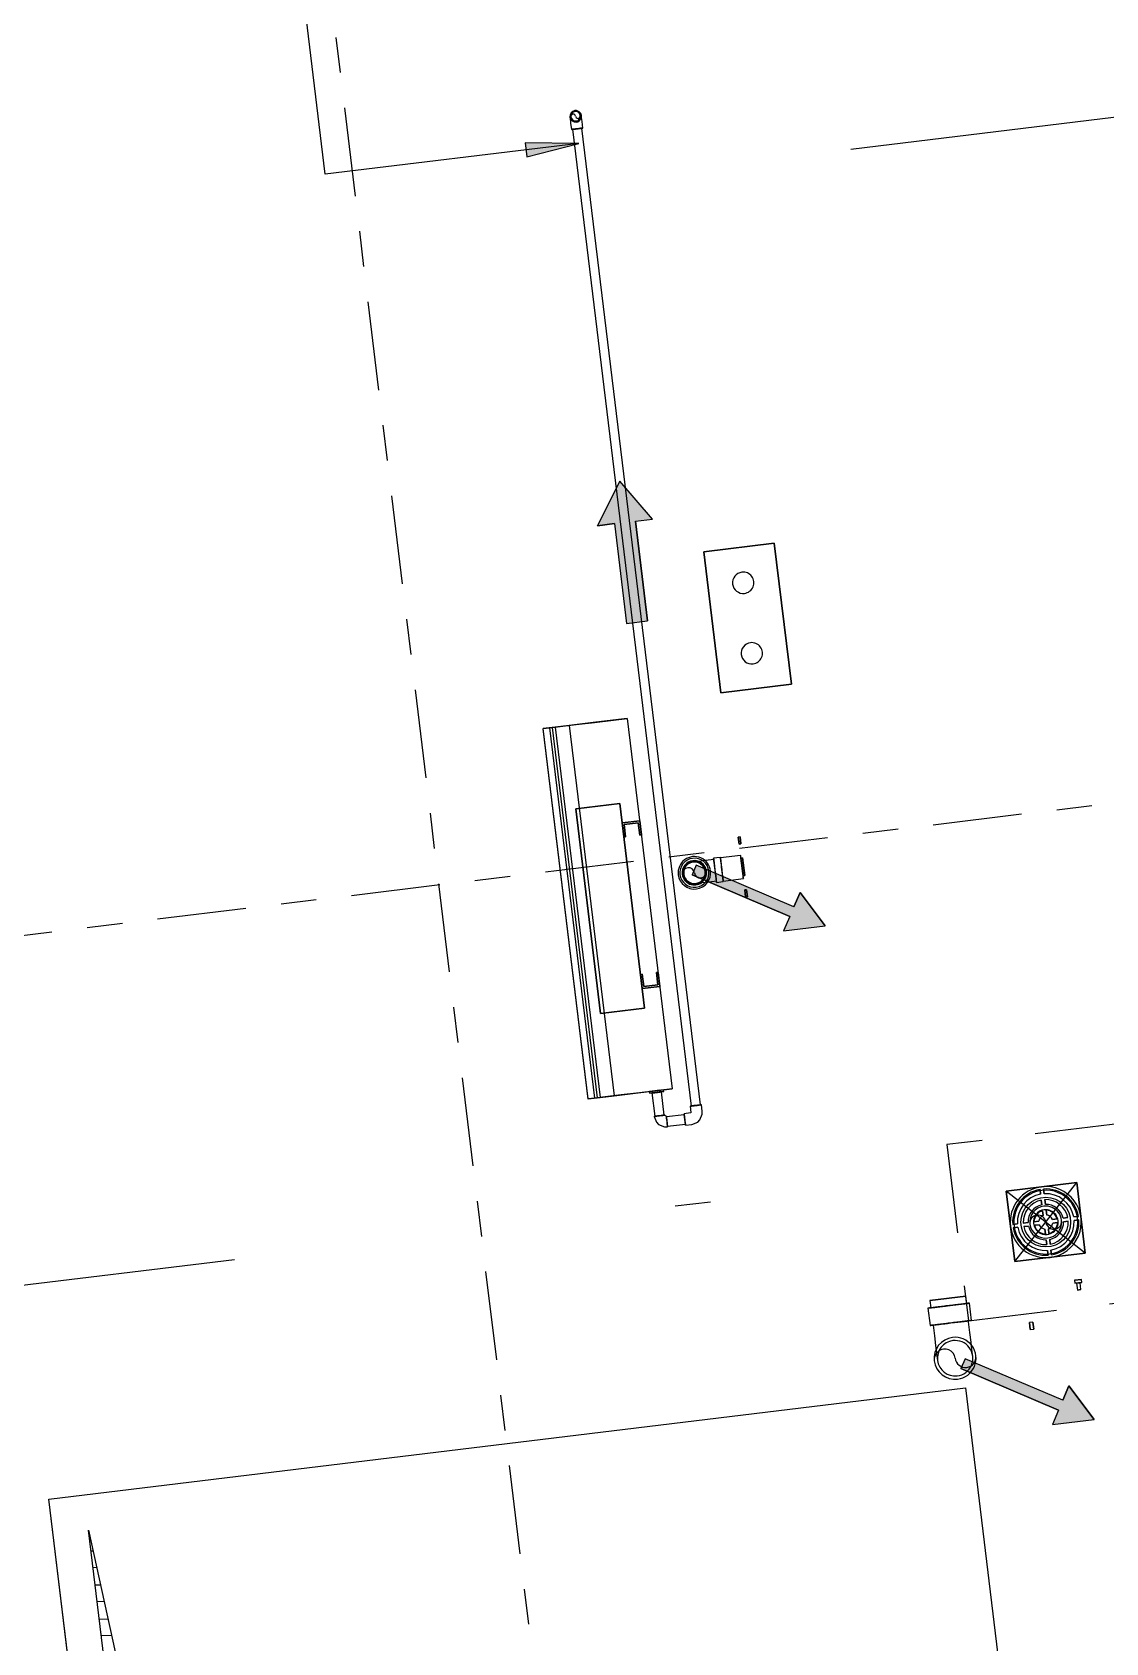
# Model space of a CAD drawing. Header units: inches. Extents: x 400392 to 401495, y 4543971 to 4544133.
# Drawn here: x 400462.051 to 400465.074, y 4544079.78 to 4544084.313 of the extents above; entities that cross this region are included whole.
import ezdxf

# ---------------------------------------------------------------- set-up
doc = ezdxf.new("R2010")
doc.units = ezdxf.units.IN
doc.header["$MEASUREMENT"] = 0
for name, pattern in [('AKS', [3, 2.5, -0.25, 0, -0.25]), ('CENTER', [2, 1.25, -0.25, 0.25, -0.25]), ('CIZGI', [0.4, 0.25, -0.15]), ('DASHDOT2', [0.5, 0.25, -0.125, 0, -0.125])]:
    doc.linetypes.add(name, pattern=pattern)
doc.layers.add('A-DETL-GENF', color=92, linetype='Continuous', lineweight=9)
for name, color, linetype in [('aks prota', 2, 'AKS'), ('boşluk prota', 2, 'Continuous'), ('boşluk taraması prota', 252, 'Continuous'), ('kiriş prota', 6, 'Continuous'), ('kolon tarama prota', 252, 'Continuous'), ('PRT-AL-TUNEL_EKSENI', 14, 'DASHDOT2'), ('PRT-MI-a_fit_drainage', 10, 'Continuous'), ('skesit prota', 7, 'Continuous'), ('st-s_level (kot)', 6, 'Continuous')]:
    doc.layers.add(name, color=color, linetype=linetype)
doc.styles.add('OLCU', font='romanstw.shx')

# ---------------------------------------------------------------- blocks, each defined once
blk = doc.blocks.new('+24.06 mekanik')
at = {"layer": 'kolon tarama prota'}
for points in [[(19164.92183465705, 165493.2526404869), (19164.92183465705, 165375.2526404869), (19126.82689080204, 165397.2467665763), (18977.37720300994, 165138.3923141451), (18951.3760930734, 165153.4040619662), (19100.82578086549, 165412.2585143974), (19062.73083701048, 165434.2526404869)], [(17694.44540746682, 164909.5719979046), (17694.44540746682, 164791.5719979046), (17656.35046361181, 164813.566123994), (17506.90077581972, 164554.7116715628), (17480.89966588317, 164569.7234193839), (17630.34935367527, 164828.5778718151), (17592.25440982026, 164850.5719979046)], [(16381.89802193298, 164486.6176822187), (16498.93965649896, 164564.645438596), (16498.93965649896, 164516.6176822187), (16781.89802193298, 164516.6176822187), (16781.89802193298, 164456.6176822187), (16498.93965649896, 164456.6176822187), (16498.93965649896, 164408.5899258413)], [(15424.30370259717, 164486.6176822187), (15404.55582795907, 164336.6176822187), (15444.05157723528, 164336.6176822187)]]:
    blk.add_hatch(color=253, dxfattribs=at).paths.add_polyline_path(points, flags=0)
at = {"layer": 'kolon tarama prota', "color": 253}
for p, q in [((18697.14668046442, 165525.4188482489), (18497.14668046445, 165525.4187280741)), ((18497.14668046445, 165525.4187280741), (18697.14668046442, 165525.4188482489)), ((18497.14668046445, 165525.4187280741), (18497.14680063928, 165325.4187280741)), ((18497.14680063928, 165325.4187280741), (18497.14668046445, 165525.4187280741)), ((18497.14668046445, 165525.4187280741), (18497.14668046445, 165525.4187280741)), ((18697.14680063924, 165325.418848249), (18697.14668046442, 165525.4188482489)), ((18697.14668046442, 165525.4188482489), (18697.14680063924, 165325.418848249)), ((18697.14668046442, 165525.4188482489), (18697.14668046442, 165525.4188482489)), ((18592.1466845508, 165518.6180936906), (18592.14669257589, 165505.2623822705)), ((18592.14669257589, 165505.2623822705), (18592.1466845508, 165518.6180936906)), ((18592.1466845508, 165518.6180936906), (18592.1466845508, 165518.6180936906)), ((18592.1466925759, 165505.2623822705), (18592.1466925759, 165505.2623822705)), ((18592.14670261526, 165488.5544415734), (18592.14671065874, 165475.1681570125)), ((18592.14671065874, 165475.1681570125), (18592.14670261526, 165488.5544415734)), ((18592.14670261526, 165488.5544415734), (18592.14670261526, 165488.5544415734)), ((18602.14669257589, 165505.2623882793), (18602.14668455079, 165518.6180996993)), ((18602.14668455079, 165518.6180996993), (18602.14669257589, 165505.2623882793)), ((18602.14668455079, 165518.6180996993), (18602.14668455079, 165518.6180996993)), ((18602.14669257589, 165505.2623882793), (18602.14669257589, 165505.2623882793)), ((18602.14671065873, 165475.1681630212), (18602.14670261526, 165488.5544475821)), ((18602.14670261526, 165488.5544475821), (18602.14671065873, 165475.1681630212)), ((18602.14670261526, 165488.5544475821), (18602.14670261526, 165488.5544475821)), ((18778.02346954505, 165505.7161065873), (18769.38267340032, 165505.7161013953)), ((18769.38267340032, 165505.7161013953), (18769.38268541772, 165485.7161013953)), ((18769.38268541772, 165485.7161013953), (18769.38267340032, 165505.7161013953)), ((18769.38268541772, 165485.7161013953), (18778.02348156245, 165485.7161065873)), ((18778.02346954505, 165505.7161065873), (18778.02348156245, 165485.7161065873)), ((18778.02348156245, 165485.7161065873), (18778.02346954505, 165505.7161065873)), ((18797.66426869413, 165500.7161183889), (18778.0234725494, 165500.7161065873)), ((18778.0234725494, 165500.7161065873), (18778.0234785581, 165490.7161065873)), ((18778.0234785581, 165490.7161065873), (18778.0234725494, 165500.7161065873)), ((18778.0234785581, 165490.7161065873), (18797.66427470283, 165490.7161183889)), ((18797.66426869413, 165500.7161183889), (18797.66427470283, 165490.7161183889)), ((18797.66427470283, 165490.7161183889), (18797.66426869413, 165500.7161183889)), ((19164.92183465705, 165493.2526404869), (19062.73083701048, 165434.2526404869)), ((19062.73083701048, 165434.2526404869), (19164.92183465705, 165493.2526404869)), ((19164.92183465705, 165375.2526404869), (19164.92183465705, 165493.2526404869)), ((19164.92183465705, 165375.2526404869), (19164.92183465705, 165493.2526404869)), ((18592.14671065874, 165475.1681570125), (18592.14671065874, 165475.1681570125)), ((18592.14672074932, 165458.374985046), (18592.14672891597, 165444.7837018882)), ((18592.14672891597, 165444.7837018882), (18592.14672074932, 165458.374985046)), ((18592.14672074932, 165458.374985046), (18592.14672074932, 165458.374985046)), ((18592.14672891597, 165444.7837018882), (18592.14672891597, 165444.7837018882)), ((18602.14671065873, 165475.1681630212), (18602.14671065873, 165475.1681630212)), ((18602.14672891597, 165444.7837078969), (18602.14672074932, 165458.3749910547)), ((18602.14672074932, 165458.3749910547), (18602.14672891597, 165444.7837078969)), ((18602.14672074932, 165458.3749910547), (18602.14672074932, 165458.3749910547)), ((18602.14672891597, 165444.7837078969), (18602.14672891597, 165444.7837078969)), ((19062.73083701048, 165434.2526404869), (19100.82578086549, 165412.2585143974)), ((19100.82578086549, 165412.2585143974), (19062.73083701048, 165434.2526404869)), ((18517.30314043413, 165430.4187401856), (18503.94742901405, 165430.4187321605)), ((18503.94742901405, 165430.4187321605), (18517.30314043413, 165430.4187401856)), ((18503.94742901405, 165430.4187321605), (18503.94742901405, 165430.4187321605)), ((18503.94743502279, 165420.4187321605), (18517.30314644288, 165420.4187401856)), ((18517.30314644288, 165420.4187401856), (18503.94743502279, 165420.4187321605)), ((18503.94743502279, 165420.4187321605), (18503.94743502279, 165420.4187321605)), ((18517.30314043413, 165430.4187401856), (18517.30314043413, 165430.4187401856)), ((18517.30314644288, 165420.4187401856), (18517.30314644288, 165420.4187401856)), ((18547.39736569215, 165430.4187582684), (18534.01108113123, 165430.418750225)), ((18534.01108113123, 165430.418750225), (18547.39736569215, 165430.4187582684)), ((18534.01108113123, 165430.418750225), (18534.01108113123, 165430.418750225)), ((18534.01108713997, 165420.418750225), (18547.39737170089, 165420.4187582684)), ((18547.39737170089, 165420.4187582684), (18534.01108713997, 165420.418750225)), ((18534.01108713997, 165420.418750225), (18534.01108713997, 165420.418750225)), ((18547.39736569215, 165430.4187582684), (18547.39736569215, 165430.4187582684)), ((18547.39737170089, 165420.4187582684), (18547.39737170089, 165420.4187582684)), ((18577.78182081644, 165430.4187765257), (18564.19053765867, 165430.418768359)), ((18564.19053765867, 165430.418768359), (18577.78182081644, 165430.4187765257)), ((18564.19053765867, 165430.418768359), (18564.19053765867, 165430.418768359)), ((18564.19054366741, 165420.418768359), (18577.78182682518, 165420.4187765257)), ((18577.78182682518, 165420.4187765257), (18564.19054366741, 165420.418768359)), ((18564.19054366741, 165420.418768359), (18564.19054366741, 165420.418768359)), ((18577.78182081644, 165430.4187765257), (18577.78182081644, 165430.4187765257)), ((18577.78182682518, 165420.4187765257), (18577.78182682518, 165420.4187765257)), ((18592.14675218772, 165406.0538684261), (18592.14676035438, 165392.4625852684)), ((18592.14676035438, 165392.4625852684), (18592.14675218772, 165406.0538684261)), ((18592.14675218772, 165406.0538684261), (18592.14675218772, 165406.0538684261)), ((18592.14676035438, 165392.4625852684), (18592.14676035438, 165392.4625852684)), ((18602.14676035437, 165392.4625912771), (18602.14675218772, 165406.0538744349)), ((18602.14675218772, 165406.0538744349), (18602.14676035437, 165392.4625912771)), ((18602.14675218772, 165406.0538744349), (18602.14675218772, 165406.0538744349)), ((18602.14676035437, 165392.4625912771), (18602.14676035437, 165392.4625912771)), ((18630.10293743628, 165430.4188079641), (18616.51165427851, 165430.4187997974)), ((18616.51165427851, 165430.4187997974), (18630.10293743628, 165430.4188079641)), ((18616.51165427851, 165430.4187997974), (18616.51165427851, 165430.4187997974)), ((18616.51166028725, 165420.4187997974), (18630.10294344502, 165420.4188079641)), ((18630.10294344502, 165420.4188079641), (18616.51166028725, 165420.4187997974)), ((18616.51166028725, 165420.4187997974), (18616.51166028725, 165420.4187997974)), ((18630.10293743628, 165430.4188079641), (18630.10293743628, 165430.4188079641)), ((18630.10294344502, 165420.4188079641), (18630.10294344502, 165420.4188079641)), ((18660.28239396372, 165430.4188260981), (18646.8961094028, 165430.4188180546)), ((18646.8961094028, 165430.4188180546), (18660.28239396372, 165430.4188260981)), ((18646.8961094028, 165430.4188180546), (18646.8961094028, 165430.4188180546)), ((18646.89611541154, 165420.4188180546), (18660.28239997246, 165420.4188260981)), ((18660.28239997246, 165420.4188260981), (18646.89611541154, 165420.4188180546)), ((18646.89611541154, 165420.4188180546), (18646.89611541154, 165420.4188180546)), ((18660.28239396372, 165430.4188260981), (18660.28239396372, 165430.4188260981)), ((18660.28239997246, 165420.4188260981), (18660.28239997246, 165420.4188260981)), ((18690.3460460809, 165430.4188441626), (18676.99033466082, 165430.4188361375)), ((18676.99033466082, 165430.4188361375), (18690.3460460809, 165430.4188441626)), ((18676.99033466082, 165430.4188361375), (18676.99033466082, 165430.4188361375)), ((18676.99034066956, 165420.4188361375), (18690.34605208964, 165420.4188441626)), ((18690.34605208964, 165420.4188441626), (18676.99034066956, 165420.4188361375)), ((18676.99034066956, 165420.4188361375), (18676.99034066956, 165420.4188361375)), ((18690.3460460809, 165430.4188441626), (18690.3460460809, 165430.4188441626)), ((18690.34605208964, 165420.4188441626), (18690.34605208964, 165420.4188441626)), ((19100.82578086549, 165412.2585143974), (18951.3760930734, 165153.4040619662)), ((19100.82578086549, 165412.2585143974), (18951.3760930734, 165153.4040619662)), ((18977.37720300994, 165138.3923141451), (19126.82689080204, 165397.2467665763)), ((19126.82689080204, 165397.2467665763), (18977.37720300994, 165138.3923141451)), ((19126.82689080204, 165397.2467665763), (19164.92183465705, 165375.2526404869)), ((19126.82689080204, 165397.2467665763), (19164.92183465705, 165375.2526404869)), ((18592.14677044496, 165375.6694133018), (18592.14677848843, 165362.2831287409)), ((18592.14677848843, 165362.2831287409), (18592.14677044496, 165375.6694133018)), ((18592.14677044496, 165375.6694133018), (18592.14677044496, 165375.6694133018)), ((18592.14677848843, 165362.2831287409), (18592.14677848843, 165362.2831287409)), ((18592.1467885278, 165345.5751880438), (18592.1467965529, 165332.2194766238)), ((18592.1467965529, 165332.2194766238), (18592.1467885278, 165345.5751880438)), ((18592.1467885278, 165345.5751880438), (18592.1467885278, 165345.5751880438)), ((18602.14677848843, 165362.2831347497), (18602.14677044495, 165375.6694193106)), ((18602.14677044495, 165375.6694193106), (18602.14677848843, 165362.2831347497)), ((18602.14677044495, 165375.6694193106), (18602.14677044495, 165375.6694193106)), ((18602.14677848843, 165362.2831347497), (18602.14677848843, 165362.2831347497)), ((18602.1467965529, 165332.2194826325), (18602.14678852779, 165345.5751940526)), ((18602.14678852779, 165345.5751940526), (18602.1467965529, 165332.2194826325)), ((18602.14678852779, 165345.5751940526), (18602.14678852779, 165345.5751940526)), ((18892.16618869104, 165355.7161751722), (18872.16618869104, 165355.7161631548)), ((18872.16618869104, 165355.7161631548), (18892.16618869104, 165355.7161751722)), ((18872.16618869104, 165355.7161631548), (18872.16619467878, 165345.7510490807)), ((18892.16619467877, 165345.7510610981), (18872.16619467878, 165345.7510490807)), ((18872.16619467878, 165345.7510490807), (18892.16619467877, 165345.7510610981)), ((18892.16619467877, 165345.7510610981), (18892.16618869104, 165355.7161751722)), ((18497.14680063928, 165325.4187280741), (18697.14680063924, 165325.418848249)), ((18697.14680063924, 165325.418848249), (18497.14680063928, 165325.4187280741)), ((18497.14680063928, 165325.4187280741), (18497.14680063928, 165325.4187280741)), ((18592.1467965529, 165332.2194766238), (18592.1467965529, 165332.2194766238)), ((18602.1467965529, 165332.2194826325), (18602.1467965529, 165332.2194826325)), ((18697.14680063924, 165325.418848249), (18697.14680063924, 165325.418848249)), ((18797.66446337595, 165176.7161183636), (18777.19183231028, 165176.7161060622)), ((18777.19183231028, 165176.7161060622), (18777.191893599, 165074.7161060622)), ((18777.191893599, 165074.7161060622), (18777.19183231028, 165176.7161060622)), ((18846.77499564694, 165184.7161478728), (18797.66445856874, 165184.7161183635)), ((18797.66446337595, 165176.7161183636), (18797.66452466467, 165074.7161183636)), ((18797.66452466467, 165074.7161183636), (18797.66446337595, 165176.7161183636)), ((18846.77503109851, 165125.7161478729), (18846.77503109851, 165125.7161478729)), ((18846.77503109851, 165125.7161478729), (18846.77503109851, 165125.7161478729)), ((18951.3760930734, 165153.4040619662), (18977.37720300994, 165138.3923141451)), ((18951.3760930734, 165153.4040619662), (18977.37720300994, 165138.3923141451)), ((18777.191893599, 165074.7161060622), (18797.66452466467, 165074.7161183636)), ((18797.66452947188, 165066.7161183636), (18846.77506655008, 165066.7161478729)), ((17007.921421799, 164896.7107595219), (16607.921421799, 164896.7107595219)), ((16607.921421799, 164896.7107595219), (16607.921421799, 164696.7107595219)), ((16607.921421799, 164696.7107595219), (16607.921421799, 164896.7107595219)), ((16607.921421799, 164896.7107595219), (17007.921421799, 164896.7107595219)), ((16607.921421799, 164896.7107595219), (16607.921421799, 164896.7107595219)), ((17007.921421799, 164696.7107595219), (17007.921421799, 164896.7107595219)), ((17007.921421799, 164896.7107595219), (17007.921421799, 164696.7107595219)), ((17007.921421799, 164896.7107595219), (17007.921421799, 164896.7107595219)), ((17694.44540746682, 164909.5719979046), (17592.25440982026, 164850.5719979046)), ((17592.25440982026, 164850.5719979046), (17694.44540746682, 164909.5719979046)), ((17694.44540746682, 164791.5719979046), (17694.44540746682, 164909.5719979046)), ((17694.44540746682, 164791.5719979046), (17694.44540746682, 164909.5719979046)), ((17592.25440982026, 164850.5719979046), (17630.34935367527, 164828.5778718151)), ((17630.34935367527, 164828.5778718151), (17592.25440982026, 164850.5719979046)), ((17630.34935367527, 164828.5778718151), (17480.89966588317, 164569.7234193839)), ((17630.34935367527, 164828.5778718151), (17480.89966588317, 164569.7234193839)), ((17506.90077581972, 164554.7116715628), (17656.35046361181, 164813.566123994)), ((17656.35046361181, 164813.566123994), (17506.90077581972, 164554.7116715628)), ((17656.35046361181, 164813.566123994), (17694.44540746682, 164791.5719979046)), ((17656.35046361181, 164813.566123994), (17694.44540746682, 164791.5719979046)), ((16607.921421799, 164696.7107595219), (17007.921421799, 164696.7107595219)), ((17007.921421799, 164696.7107595219), (16607.921421799, 164696.7107595219)), ((16607.921421799, 164696.7107595219), (16607.921421799, 164696.7107595219)), ((17007.921421799, 164696.7107595219), (17007.921421799, 164696.7107595219)), ((17416.74925680804, 164701.7107595219), (17416.74925680804, 164696.7107595219)), ((17436.74925680804, 164701.7107595219), (17416.74925680804, 164701.7107595219)), ((17416.74925680804, 164701.7107595219), (17436.74925680804, 164701.7107595219)), ((17436.74925680804, 164696.7107595219), (17416.74925680804, 164696.7107595219)), ((17416.74925680804, 164696.7107595219), (17436.74925680804, 164696.7107595219)), ((17436.74925680804, 164696.7107595219), (17436.74925680804, 164701.7107595219)), ((17468.74925680805, 164696.7107595219), (17468.74925680802, 164639.5070698037)), ((17476.74925680804, 164701.7107595219), (17476.74925680804, 164696.7107595219)), ((17526.74925680804, 164701.7107595219), (17476.74925680804, 164701.7107595219)), ((17476.74925680804, 164701.7107595219), (17526.74925680804, 164701.7107595219)), ((17526.74925680804, 164696.7107595219), (17476.74925680804, 164696.7107595219)), ((17476.74925680804, 164696.7107595219), (17526.74925680804, 164696.7107595219)), ((17526.74925680804, 164696.7107595219), (17526.74925680804, 164701.7107595219)), ((17534.74925680803, 164639.5070698036), (17534.74925680805, 164696.7107595219)), ((17566.74925680804, 164701.7107595219), (17566.74925680804, 164696.7107595219)), ((17586.74925680804, 164701.7107595219), (17566.74925680804, 164701.7107595219)), ((17566.74925680804, 164701.7107595219), (17586.74925680804, 164701.7107595219)), ((17586.74925680804, 164696.7107595219), (17566.74925680804, 164696.7107595219)), ((17566.74925680804, 164696.7107595219), (17586.74925680804, 164696.7107595219)), ((17586.74925680804, 164696.7107595219), (17586.74925680804, 164701.7107595219)), ((17467.43385680802, 164639.5070698037), (17467.43385680802, 164620.4580222322)), ((17536.06465680802, 164620.4580222322), (17536.06465680802, 164639.5070698037)), ((16498.93965649896, 164564.645438596), (16381.89802193298, 164486.6176822187)), ((16498.93965649896, 164564.645438596), (16381.89802193298, 164486.6176822187)), ((16498.93965649896, 164516.6176822187), (16498.93965649896, 164564.645438596)), ((16498.93965649896, 164516.6176822187), (16498.93965649896, 164564.645438596)), ((17480.89966588317, 164569.7234193839), (17506.90077581972, 164554.7116715628)), ((17480.89966588317, 164569.7234193839), (17506.90077581972, 164554.7116715628)), ((15331.39670824022, 164486.6177336175), (15331.39670824022, 164486.6177068544)), ((15363.93410824021, 164486.6177070931), (15363.93410824022, 164486.6177338562)), ((15382.81863113385, 164502.8863822187), (15364.5569473547, 164502.8863822187)), ((18152.34381539106, 164499.9526822187), (15382.81863113383, 164499.9526822187)), ((15424.30370259717, 164486.6176822187), (15404.55582795907, 164336.6176822187)), ((15444.05157723528, 164336.6176822187), (15424.30370259717, 164486.6176822187)), ((15424.30370259717, 164486.6176822187), (15424.30370259718, 163766.8563413376)), ((16381.89802193298, 164486.6176822187), (16498.93965649896, 164408.5899258413)), ((16498.93965649896, 164408.5899258413), (16381.89802193298, 164486.6176822187)), ((16781.89802193298, 164516.6176822187), (16498.93965649896, 164516.6176822187)), ((16498.93965649896, 164516.6176822187), (16781.89802193298, 164516.6176822187)), ((16781.89802193298, 164456.6176822187), (16781.89802193298, 164516.6176822187)), ((16781.89802193298, 164456.6176822187), (16781.89802193298, 164516.6176822187)), ((18170.60550232954, 164502.8863822187), (18152.34381539106, 164502.8863822187)), ((15364.5569473547, 164470.3489822187), (15382.81863113384, 164470.3489822187)), ((15382.81863113384, 164473.2826822187), (18152.34381539108, 164473.2826822186)), ((16498.93965649896, 164408.5899258413), (16498.93965649896, 164456.6176822187)), ((16498.93965649896, 164456.6176822187), (16781.89802193298, 164456.6176822187)), ((16498.93965649896, 164456.6176822187), (16781.89802193298, 164456.6176822187)), ((16498.93965649896, 164456.6176822187), (16498.93965649896, 164408.5899258413)), ((18152.34381539106, 164470.3489822187), (18170.60550232954, 164470.3489822187)), ((18170.60550232954, 164470.3489822187), (18171.16261407103, 164470.1197887787)), ((18171.16261407103, 164470.1197887787), (18171.39670824023, 164469.5577614983)), ((18171.39670824022, 164469.5577614983), (18171.39670824023, 164451.2960587069)), ((18174.33040824025, 164451.2960587069), (18174.33040824022, 164400.6825139718)), ((18201.00040824023, 164400.6825139718), (18201.00040824024, 164451.2960587069)), ((18203.93410824023, 164451.2960587069), (18203.93410824022, 164469.5577614983)), ((17047.66540824021, 164333.7637739481), (17047.66540824021, 164426.7107595219)), ((17047.66540824021, 164426.7107595219), (17047.66540824021, 164426.7107595219)), ((17047.66540824021, 164426.7107595219), (17047.66540824021, 164337.3276726891)), ((17047.66540824021, 164426.7107595219), (18097.66540824021, 164426.7107595219)), ((17047.66540824021, 164426.7107595219), (18097.66540824021, 164426.7107595219)), ((17337.66540824018, 164426.7107595219), (17337.66540824018, 164376.7107595219)), ((17377.66540824018, 164426.7107595219), (17337.66540824018, 164426.7107595219)), ((17337.66540824018, 164426.7107595219), (17377.66540824018, 164426.7107595219)), ((17337.66540824018, 164376.7107595219), (17337.66540824018, 164426.7107595219)), ((17337.66540824018, 164426.7107595219), (17337.66540824018, 164426.7107595219)), ((17342.66540824018, 164381.7107595219), (17342.66540824018, 164421.7107595219)), ((17342.66540824018, 164421.7107595219), (17377.66540824018, 164421.7107595219)), ((17377.66540824018, 164421.7107595219), (17342.66540824018, 164421.7107595219)), ((17342.66540824018, 164421.7107595219), (17342.66540824018, 164381.7107595219)), ((17342.66540824018, 164421.7107595219), (17342.66540824018, 164421.7107595219)), ((17377.66540824018, 164421.7107595219), (17377.66540824018, 164426.7107595219)), ((17377.66540824018, 164426.7107595219), (17377.66540824018, 164421.7107595219)), ((17377.66540824018, 164426.7107595219), (17377.66540824018, 164426.7107595219)), ((17377.66540824018, 164421.7107595219), (17377.66540824018, 164421.7107595219)), ((17572.66540824019, 164401.7736892035), (17572.66540824019, 164401.7736892035)), ((17807.66540824018, 164426.7107595219), (17767.66540824018, 164426.7107595219)), ((17767.66540824018, 164426.7107595219), (17767.66540824018, 164421.7107595219)), ((17767.66540824018, 164421.7107595219), (17767.66540824018, 164426.7107595219)), ((17767.66540824018, 164426.7107595219), (17807.66540824018, 164426.7107595219)), ((17767.66540824018, 164426.7107595219), (17767.66540824018, 164426.7107595219)), ((17767.66540824018, 164421.7107595219), (17802.66540824018, 164421.7107595219)), ((17802.66540824018, 164421.7107595219), (17767.66540824018, 164421.7107595219)), ((17767.66540824018, 164421.7107595219), (17767.66540824018, 164421.7107595219)), ((17802.66540824018, 164421.7107595219), (17802.66540824018, 164381.7107595219)), ((17802.66540824018, 164381.7107595219), (17802.66540824018, 164421.7107595219)), ((17802.66540824018, 164421.7107595219), (17802.66540824018, 164421.7107595219)), ((17807.66540824018, 164376.7107595219), (17807.66540824018, 164426.7107595219)), ((17807.66540824018, 164426.7107595219), (17807.66540824018, 164376.7107595219)), ((17807.66540824018, 164426.7107595219), (17807.66540824018, 164426.7107595219)), ((18097.66540824021, 164337.3276726891), (18097.66540824021, 164426.7107595219)), ((18097.66540824021, 164426.7107595219), (18097.66540824021, 164426.7107595219)), ((18097.66540824021, 164426.7107595219), (18097.66540824021, 164333.7637739481)), ((18102.66540824019, 164401.7736892035), (18097.66540824019, 164401.7736892035)), ((18097.66540824019, 164361.7736892035), (18097.66540824019, 164401.7736892035)), ((18097.66540824019, 164401.7736892035), (18097.66540824019, 164361.7736892035)), ((18102.66540824019, 164390.830798758), (18097.66540824019, 164390.830798758)), ((18102.66540824019, 164390.830798758), (18097.66540824019, 164390.830798758)), ((18097.66540824019, 164370.830798758), (18097.66540824019, 164390.830798758)), ((18097.66540824019, 164390.830798758), (18097.66540824019, 164370.830798758)), ((18097.66540824019, 164370.830798758), (18097.66540824019, 164390.830798758)), ((18097.66540824019, 164390.830798758), (18097.66540824019, 164370.830798758)), ((18102.66540824019, 164361.7736892035), (18102.66540824019, 164401.7736892035)), ((18102.66540824019, 164401.7736892035), (18102.66540824019, 164361.7736892035)), ((18168.75463500522, 164395.1086892036), (18102.66540824019, 164395.1086892036)), ((18102.66540824019, 164370.830798758), (18102.66540824019, 164390.830798758)), ((18102.66540824019, 164390.830798758), (18102.66540824019, 164370.830798758)), ((18102.66540824019, 164370.830798758), (18102.66540824019, 164390.830798758)), ((18102.66540824019, 164390.830798758), (18102.66540824019, 164370.830798758)), ((18171.36081845796, 164398.0553534763), (18168.75463500521, 164396.9826735786)), ((18172.45642386519, 164400.6844788549), (18171.36081845796, 164398.0553534763)), ((17862.66540824018, 164376.7107595219), (17282.66540824018, 164376.7107595219)), ((17282.66540824018, 164376.7107595219), (17282.66540824018, 164251.7107595219)), ((17282.66540824018, 164251.7107595219), (17282.66540824018, 164376.7107595219)), ((17282.66540824018, 164376.7107595219), (17862.66540824018, 164376.7107595219)), ((17282.66540824018, 164376.7107595219), (17282.66540824018, 164376.7107595219)), ((17337.66540824018, 164376.7107595219), (17377.66540824018, 164376.7107595219)), ((17377.66540824018, 164376.7107595219), (17337.66540824018, 164376.7107595219)), ((17337.66540824018, 164376.7107595219), (17337.66540824018, 164376.7107595219)), ((17377.66540824018, 164381.7107595219), (17342.66540824018, 164381.7107595219)), ((17342.66540824018, 164381.7107595219), (17377.66540824018, 164381.7107595219)), ((17342.66540824018, 164381.7107595219), (17342.66540824018, 164381.7107595219)), ((17377.66540824018, 164376.7107595219), (17377.66540824018, 164381.7107595219)), ((17377.66540824018, 164381.7107595219), (17377.66540824018, 164376.7107595219)), ((17377.66540824018, 164381.7107595219), (17377.66540824018, 164381.7107595219)), ((17377.66540824018, 164376.7107595219), (17377.66540824018, 164376.7107595219)), ((17802.66540824018, 164381.7107595219), (17767.66540824018, 164381.7107595219)), ((17767.66540824018, 164381.7107595219), (17767.66540824018, 164376.7107595219)), ((17767.66540824018, 164376.7107595219), (17767.66540824018, 164381.7107595219)), ((17767.66540824018, 164381.7107595219), (17802.66540824018, 164381.7107595219)), ((17767.66540824018, 164381.7107595219), (17767.66540824018, 164381.7107595219)), ((17767.66540824018, 164376.7107595219), (17807.66540824018, 164376.7107595219)), ((17807.66540824018, 164376.7107595219), (17767.66540824018, 164376.7107595219)), ((17767.66540824018, 164376.7107595219), (17767.66540824018, 164376.7107595219)), ((17802.66540824018, 164381.7107595219), (17802.66540824018, 164381.7107595219)), ((17807.66540824018, 164376.7107595219), (17807.66540824018, 164376.7107595219)), ((17862.66540824018, 164251.7107595219), (17862.66540824018, 164376.7107595219)), ((17862.66540824018, 164376.7107595219), (17862.66540824018, 164251.7107595219)), ((17862.66540824018, 164376.7107595219), (17862.66540824018, 164376.7107595219)), ((18097.66540824019, 164370.830798758), (18102.66540824019, 164370.830798758)), ((18097.66540824019, 164370.830798758), (18102.66540824019, 164370.830798758)), ((18097.66540824019, 164361.7736892035), (18102.66540824019, 164361.7736892035)), ((18102.66540824018, 164368.4386892036), (18168.75463500523, 164368.4386892036)), ((15404.55582795907, 164336.6176822187), (15444.05157723528, 164336.6176822187)), ((17047.66540824022, 164337.3276726891), (17047.66540824022, 164261.7269953479)), ((17047.66540824021, 164281.9800760164), (17047.66540824021, 164333.7637739481)), ((18097.66540824021, 164261.7269953479), (18097.66540824021, 164337.3276726891)), ((18097.66540824022, 164333.7637739481), (18097.66540824022, 164281.9800760164)), ((17047.66540824022, 164206.3317427377), (17047.66540824021, 164281.9800760164)), ((17047.66540824022, 164261.7269953479), (17047.66540824022, 164221.8490561559)), ((17047.66540824022, 164261.7269953479), (18097.66540824022, 164261.7269953479)), ((18097.66540824021, 164281.9800760164), (18097.66540824022, 164206.3317427377)), ((18097.66540824022, 164221.8490561559), (18097.66540824022, 164261.7269953479)), ((17047.66540824022, 164221.8490561559), (17047.66540824022, 164213.6190318975)), ((17047.66540824022, 164221.8490561559), (18097.66540824022, 164221.8490561559)), ((17047.66540824022, 164213.6190318975), (17047.66540824022, 164188.4283960671)), ((17047.66540824022, 164213.6190318975), (18097.66540824022, 164213.6190318975)), ((17282.66540824018, 164251.7107595219), (17862.66540824018, 164251.7107595219)), ((17862.66540824018, 164251.7107595219), (17282.66540824018, 164251.7107595219)), ((17282.66540824018, 164251.7107595219), (17282.66540824018, 164251.7107595219)), ((17862.66540824018, 164251.7107595219), (17862.66540824018, 164251.7107595219)), ((18097.66540824022, 164213.6190318975), (18097.66540824022, 164221.8490561559)), ((18097.66540824022, 164188.4283960671), (18097.66540824022, 164213.6190318975)), ((17047.66540824022, 164188.4283960671), (17047.66540824022, 164206.3317427377)), ((17047.66540824022, 164206.3317427377), (18097.66540824022, 164206.3317427377)), ((18097.66540824022, 164188.4283960671), (17047.66540824022, 164188.4283960671)), ((17047.66540824022, 164186.967844478), (18097.66540824022, 164186.9678444781)), ((18097.66540824022, 164206.3317427377), (18097.66540824022, 164188.4283960671)), ((15424.30370259718, 163766.8563413376), (13016.37789045002, 163766.8563413376))]:
    blk.add_line(p, q, dxfattribs=at)
at = {"layer": 'kolon tarama prota', "color": 253, "flags": 128}
for points in [[(18946.77503109851, 165175.7161478729), (18942.05021362375, 165175.7161478729), (18928.32223920285, 165175.7161478729), (18906.88835130459, 165175.7161478729), (18879.77397409079, 165175.7161478729), (18849.54131722703, 165175.7161478729), (18846.7750310985, 165175.7161478729)], [(18846.77503109853, 165075.7161478729), (18877.15001414019, 165075.7161478729), (18904.65467216847, 165075.7161478729), (18926.68991540553, 165075.7161478729), (18941.17349380525, 165075.7161478729), (18946.73676208123, 165075.7161478729), (18946.77503109853, 165075.7161478729)], [(17471.58675680801, 164620.4580222322), (17471.58675680801, 164597.3627550087), (17471.58675680802, 164578.0192558233), (17471.58675680801, 164565.4911159115), (17471.58675680801, 164561.7107595219)], [(17531.911756808, 164561.7107595219), (17531.91175680801, 164566.4098954215), (17531.91175680801, 164579.7630617905), (17531.91175680802, 164599.6554063438), (17531.91175680801, 164620.4580222322)], [(15364.55694711587, 164502.8863822187), (15353.00816983415, 164502.8863888796), (15347.70308234737, 164502.8864053136), (15347.6654080014, 164502.8864069738)], [(18194.06906074791, 164493.227733287), (18178.73599661828, 164501.8794962515), (18170.60550232954, 164502.8863822187)], [(18203.93410824023, 164469.5577614983), (18199.28423281788, 164486.5381725408), (18194.06906074791, 164493.227733287)], [(15347.66540847905, 164470.3490069738), (15352.2104374688, 164470.3489900487), (15363.4241501902, 164470.3489822739), (15364.55694759352, 164470.3489822187)], [(18192.77517790881, 164376.4526214226), (18201.71510851739, 164391.8658427532), (18202.87439261519, 164400.6844788549)], [(18168.75463500521, 164366.5647048285), (18185.95478445882, 164371.2171715053), (18192.77517790881, 164376.4526214226)]]:
    blk.add_lwpolyline(points, dxfattribs=at)
at = {"layer": 'kolon tarama prota', "color": 253}
for centre, radius, start, end in [((18597.14674055185, 165425.4187881615), 100.0000000000001, 3.442775527443024e-05, 180.0000344277553), ((18597.14674055185, 165425.4187881615), 100.0000000000001, 3.442775527443024e-05, 180.0000344277553), ((18597.14674055185, 165425.4187881615), 93.33333333333334, 93.0709212387097, 176.9291476172848), ((18597.14674055185, 165425.4187881615), 93.33333333333333, 93.0709212387097, 176.9291476172848), ((18597.14674055185, 165425.4187881615), 90.0000000000001, 3.442775527443024e-05, 180.0000344277553), ((18597.14674055185, 165425.4187881615), 90.0000000000001, 3.442775527443024e-05, 180.0000344277553), ((18597.14674055185, 165425.4187881615), 80.00000000000001, 93.58335612603284, 176.4167127298821), ((18597.14674055185, 165425.4187881615), 80.00000000000004, 93.58335612603284, 176.4167127298821), ((18597.14674055185, 165425.4187881615), 63.33333333333334, 94.5280974414155, 175.471971414327), ((18597.14674055185, 165425.4187881615), 63.33333333333333, 94.5280974414155, 175.471971414327), ((18597.14674055185, 165425.4187881615), 93.33333333333333, 3.070921238720864, 86.92914761645227), ((18597.14674055185, 165425.4187881615), 93.33333333333337, 3.070921238720864, 86.92914761645227), ((18597.14674055185, 165425.4187881615), 80.00000000000004, 3.583356126825896, 86.41671272904999), ((18597.14674055185, 165425.4187881615), 80.00000000000001, 3.583356126825896, 86.41671272904999), ((18597.14674055185, 165425.4187881615), 63.33333333333333, 4.528097440983454, 85.47197141370363), ((18597.14674055185, 165425.4187881615), 63.33333333333334, 4.528097440983454, 85.47197141370363), ((18597.14674055185, 165425.4187881615), 49.99999999999999, 95.73920490468579, 174.2608639509636), ((18597.14674055185, 165425.4187881615), 50.00000000000002, 95.73920490468579, 174.2608639509636), ((18597.14674055185, 165425.4187881615), 44.99999999999272, 0, 180), ((18597.14674055185, 165425.4187881615), 35.00000000000004, 3.442775527443024e-05, 180.0000344277553), ((18597.14674055185, 165425.4187881615), 35.00000000000004, 3.442775527443024e-05, 180.0000344277553), ((18597.14674055185, 165425.4187881615), 33.33333333333335, 98.62696098614803, 171.373107868725), ((18597.14674055185, 165425.4187881615), 33.33333333333334, 98.62696098614803, 171.373107868725), ((18597.14674055185, 165425.4187881615), 19.99999999999999, 104.4775466135736, 165.5225222411417), ((18597.14674055185, 165425.4187881615), 20.00000000000001, 104.4775466135736, 165.5225222411417), ((18597.14674055186, 165447.9187881615), 22.50000000000204, 269.9999999999996, 90.00000000003703), ((18597.14674055185, 165425.4187881615), 50.00000000000002, 5.739204904499228, 84.26086395034136), ((18597.14674055185, 165425.4187881615), 50.00000000000001, 5.739204904499228, 84.26086395034136), ((18597.14674055185, 165425.4187881615), 33.33333333333334, 8.626960985417501, 81.37310786883735), ((18597.14674055185, 165425.4187881615), 33.33333333333334, 8.626960985417501, 81.37310786883735), ((18597.14674055185, 165425.4187881615), 20.00000000000001, 14.47754661301364, 75.52252224144114), ((18597.14674055185, 165425.4187881615), 19.99999999999999, 14.47754661301364, 75.52252224144114), ((18597.14674055185, 165425.4187881615), 100.0000000000001, 180.0000344277553, 3.442775527443024e-05), ((18597.14674055185, 165425.4187881615), 100.0000000000001, 180.0000344277553, 3.442775527443024e-05), ((18597.14674055185, 165425.4187881615), 93.33333333333331, 183.0709212387208, 266.9291476164523), ((18597.14674055185, 165425.4187881615), 93.33333333333336, 183.0709212387208, 266.9291476164523), ((18597.14674055185, 165425.4187881615), 90.00000000000009, 180.0000344277553, 3.442775527443024e-05), ((18597.14674055185, 165425.4187881615), 90.00000000000009, 180.0000344277553, 3.442775527443024e-05), ((18597.14674055185, 165425.4187881615), 80, 183.5833561268259, 266.41671272905), ((18597.14674055185, 165425.4187881615), 79.99999999999999, 183.5833561268259, 266.41671272905), ((18597.14674055185, 165425.4187881615), 63.33333333333332, 184.5280974409835, 265.4719714137036), ((18597.14674055185, 165425.4187881615), 63.33333333333335, 184.5280974409835, 265.4719714137036), ((18597.14674055185, 165425.4187881615), 50.00000000000001, 185.7392049044992, 264.2608639503414), ((18597.14674055185, 165425.4187881615), 49.99999999999999, 185.7392049044992, 264.2608639503414), ((18597.14674055185, 165425.4187881615), 45.00000000001484, 180, 0), ((18597.14674055185, 165425.4187881615), 35.00000000000004, 180.0000344277553, 3.442775527443024e-05), ((18597.14674055185, 165425.4187881615), 35.00000000000004, 180.0000344277553, 3.442775527443024e-05), ((18597.14674055185, 165425.4187881615), 33.33333333333332, 188.6269609854175, 261.3731078688373), ((18597.14674055185, 165425.4187881615), 33.33333333333334, 188.6269609854175, 261.3731078688373), ((18597.14674055184, 165402.9187881615), 22.50000000000879, 89.9999999999861, 269.9999999999765), ((18597.14674055185, 165425.4187881615), 20.00000000000001, 194.4775466130136, 255.5225222414411), ((18597.14674055185, 165425.4187881615), 19.99999999999999, 194.4775466130136, 255.5225222414411), ((18597.14674055185, 165425.4187881615), 20, 284.4775466135736, 345.5225222411417), ((18597.14674055185, 165425.4187881615), 20.00000000000001, 284.4775466135736, 345.5225222411417), ((18597.14674055185, 165425.4187881615), 33.33333333333334, 278.626960986148, 351.3731078687251), ((18597.14674055185, 165425.4187881615), 33.33333333333333, 278.626960986148, 351.3731078687251), ((18597.14674055185, 165425.4187881615), 49.99999999999999, 275.7392049046858, 354.2608639509635), ((18597.14674055185, 165425.4187881615), 50.00000000000001, 275.7392049046858, 354.2608639509635), ((18597.14674055185, 165425.4187881615), 63.33333333333334, 274.5280974414155, 355.471971414327), ((18597.14674055185, 165425.4187881615), 63.33333333333333, 274.5280974414155, 355.471971414327), ((18597.14674055185, 165425.4187881615), 80, 273.5833561260328, 356.4167127298821), ((18597.14674055185, 165425.4187881615), 80.00000000000001, 273.5833561260328, 356.4167127298821), ((18597.14674055185, 165425.4187881615), 93.33333333333333, 273.0709212387097, 356.9291476172849), ((18597.14674055185, 165425.4187881615), 93.33333333333333, 273.0709212387097, 356.9291476172849), ((18946.7750310985, 165125.7161478728), 59.00000000001534, 0, 180), ((18946.77503109851, 165125.7161478729), 50.00000000000927, 0, 180), ((18946.7750310985, 165155.2161478728), 29.50000000000909, 270.0000000000244, 90.00000000001768), ((18946.7750310985, 165125.7161478728), 58.99999999998523, 180, 0), ((18946.77503109851, 165125.7161478729), 50.00000000000547, 180, 0), ((18946.77503109851, 165096.2161478728), 29.50000000000856, 90.00000000001768, 270.0000000000243), ((16707.921421799, 164796.7107595219), 30, 0, 180), ((16707.921421799, 164796.7107595219), 30.00000000000004, 0, 180), ((16907.921421799, 164796.7107595219), 29.99999999999995, 0, 180), ((16907.921421799, 164796.7107595219), 30.00000000000001, 0, 180), ((16707.921421799, 164796.7107595219), 29.99999999999996, 180, 0), ((16707.921421799, 164796.7107595219), 30.00000000000003, 180, 0), ((16907.921421799, 164796.7107595219), 29.99999999999996, 180, 0), ((16907.921421799, 164796.7107595219), 30.00000000000005, 180, 0), ((17501.7196979808, 164561.7519476387), 45.78710937499051, 89.9999999999818, 269.9999999999996), ((17501.7196979808, 164561.7519476387), 45.78710937499272, 89.9999999999909, 270.0000000000088), ((17501.7196979808, 164561.7519476387), 40.96406249998472, 90, 269.9999999999945), ((17501.7196979808, 164561.7519476387), 34.31539999999586, 0, 180), ((17501.7196979808, 164561.7519476387), 34.3153999999995, 0, 180), ((17501.74925680801, 164561.7107595219), 34.3153999999995, 90, 269.9999999999936), ((17501.74925680801, 164561.7107595219), 34.31540000001054, 90.00000000001518, 270.0000000000088), ((17501.73373572215, 164561.7379490386), 33.00000000001637, 0, 180), ((17501.7196979808, 164561.7519476387), 30.16249999999491, 89.9999999999931, 270.0000000000203), ((17501.74925680801, 164561.7107595219), 30.16249999999673, 89.99999999998965, 270.0000000000031), ((17501.7196979808, 164561.7519476387), 45.78710937500588, 270.0000000000134, 89.99999999999547), ((17501.7196979808, 164561.7519476387), 45.78710937500254, 270.0000000000042, 89.99999999998634), ((17501.7196979808, 164561.7519476387), 40.96406250002492, 270.0000000000022, 89.99999999999746), ((17501.7196979808, 164561.7519476387), 30.16250000000721, 270.0000000000065, 89.99999999997927), ((17501.73373572216, 164578.2379490386), 16.50000000000546, 269.9999999999807, 89.99999999996842), ((17501.74925680801, 164561.7107595219), 34.31540000000753, 269.9999999999966, 90.00000000000304), ((17501.74925680801, 164561.7107595219), 34.31540000000314, 269.9999999999936, 90), ((17501.74925680801, 164561.7107595219), 30.16250000001332, 269.9999999999961, 89.99999999998272), ((17501.7196979808, 164561.7519476387), 34.31539999999179, 180, 0), ((17501.7196979808, 164561.7519476387), 34.31539999999147, 180, 0), ((17501.73373572215, 164561.7379490386), 32.99999999999861, 180, 0), ((17501.73373572215, 164545.2379490386), 16.50000000000728, 90, 269.9999999999744), ((15347.66540824022, 164486.6177337369), 16.26870000000763, 8.412671963553303e-07, 180.0000008412672), ((15347.66540824022, 164486.6177337369), 16.26869999999816, 180.0000008412672, 8.412671963553303e-07), ((15347.46597105882, 164486.4883765135), 13.33499999999549, 0, 180), ((15347.46597105882, 164486.4883765135), 13.33499999999731, 180, 0), ((15347.46597105882, 164479.8208765134), 6.667500000003201, 90, 269.9999999999214), ((15347.46597105883, 164493.1558765135), 6.667500000004848, 269.9999999999606, 90.00000000003908)]:
    blk.add_arc(centre, radius, start, end, dxfattribs=at)
for centre, major_axis, ratio, start_param, end_param in [((18797.66449402031, 165125.7161183636), (-3.545521758496761e-05, 59), 1e-06, 4.712388980384685, 8.639379797371927), ((18797.66449402031, 165125.7161183636), (-3.544834908096235e-05, 58.9999999999709), 1e-06, 0.7853981633974498, 4.712388980384685), ((18797.66449402031, 165125.7161183636), (-3.544834908096235e-05, 58.9999999999709), 1e-06, 4.712388980384685, 7.068583470577036), ((18846.7750310985, 165125.7161478729), (-3.544834908097109e-05, 58.99999999998545), 1e-06, 4.712388980384685, 7.068583470577036), ((18846.7750310985, 165125.7161478729), (-3.544834908097546e-05, 58.99999999999273), 1e-06, 4.712388980384685, 10.21017612416682), ((18846.7750310985, 165125.7161478729), (-3.544834908097109e-05, 58.99999999998545), 1e-06, 0.7853981633974498, 4.712388980384685), ((18797.66449402031, 165125.7161183636), (-3.545521758496761e-05, 59), 1e-06, 2.35619449019234, 4.712388980384685), ((18846.7750310985, 165125.7161478729), (-3.544834908097546e-05, 58.99999999999273), 1e-06, 3.926990816987237, 4.712388980384685), ((17501.74925680804, 164696.7107595219), (-32.99999999999636, 1.451774262498108e-11), 0.009999500037256715, 4.71238898038458, 6.283185307179478), ((17501.74925680804, 164696.7107595219), (-32.99999999999636, 1.451774262498108e-11), 0.009999500037697681, 0, 1.570796326794792), ((17501.74925680804, 164696.7107595219), (-33.00000000000728, 1.451774262498587e-11), 0.009999500037253408, 3.141592653589685, 4.71238898038458), ((17501.74925680804, 164696.7107595219), (-33.00000000000728, 1.451774262498587e-11), 0.009999500037694375, 1.570796326794792, 3.141592653589685), ((17501.74925680802, 164639.5070698037), (34.31539999999586, 0), 0.009999500037658338, 1.570796326794897, 4.712388980384683), ((17501.74925680802, 164620.4580222322), (34.31539999999586, 0), 0.00999950003787037, 1.570796326794897, 4.712388980384578), ((17501.74925680802, 164639.5070698036), (-33, 1.45543799847953e-11), 0.009999500037255611, 4.71238898038469, 6.283185307179595), ((17501.74925680802, 164639.5070698036), (-33, 1.45543799847953e-11), 0.00999950003769658, 9.103828801926284e-15, 1.570796326794896), ((17501.74925680802, 164620.4580222322), (30.16250000000218, 0), 0.009999500037443484, 1.570796326795017, 4.712388980384563), ((17501.74925680802, 164639.5070698037), (-34.31540000000678, 7.278770923471432e-12), 0.009999500037443125, 1.570796326794894, 4.712388980384687), ((17501.74925680802, 164639.5070698036), (-33.00000000001091, 7.278200326009351e-12), 0.009999500037252305, 3.141592653589795, 4.712388980384687), ((17501.74925680802, 164639.5070698036), (-33.00000000001091, 7.278200326009351e-12), 0.009999500037693272, 1.570796326794894, 3.141592653589795), ((17501.74925680802, 164620.4580222322), (-34.3153999999995, 7.278770923469887e-12), 0.009999500037657276, 1.570796326794794, 4.712388980384687), ((17501.74925680802, 164620.4580222322), (-30.16249999999854, 7.241758368585024e-12), 0.00999950003744469, 1.57079632679478, 4.712388980384809), ((15382.81863113385, 164486.6176822187), (2.695829460420955e-12, 16.26870000000346), 0.01001678454871463, 4.712390445917212, 7.853983099507905), ((15382.81863113385, 164486.6176822187), (0, 16.26869999998162), 0.01001678454861627, 1.570797792326524, 4.712390445918106), ((15382.81863113385, 164486.6176822187), (0, 13.3350000000064), 0.01001678454977904, 9.532663547417997e-11, 1.570796326795437), ((15382.81863113385, 164486.6176822187), (9.167963574719438e-12, 13.33499999999913), 0.0100167845497845, 1.570796326795449, 3.141592653590334), ((15382.81863113385, 164486.6176822187), (0, 13.3350000000064), 0.01001678454773293, 4.712388980385777, 6.283185307274913), ((15382.81863113385, 164486.6176822187), (9.241987694886315e-12, 13.33499999999913), 0.01001678454773839, 3.141592653590888, 4.712388980385782), ((18152.34381539107, 164486.6176822187), (9.104186372205887e-12, 16.26869999998982), 0.00999950003790735, 6.27327332600304, 9.414865979503384), ((18152.34381539108, 164486.6176822186), (0, 13.33500000001368), 0.01001678454895513, 1.63415947440626e-10, 1.570796326794898), ((18152.34381539108, 164486.6176822186), (7.275907063250079e-12, 13.33499999999185), 0.01001678454897152, 1.570796326794902, 3.141592653589793), ((18152.34381539107, 164486.6176822187), (0, 16.26870000000451), 0.00999950003721863, 3.131680672267152, 6.2732733259464), ((18152.34381539108, 164486.6176822186), (0, 13.33500000001368), 0.01001678454813668, 4.712388980385777, 6.283185307343002), ((18152.34381539108, 164486.6176822186), (7.420994338777079e-12, 13.33499999999185), 0.01001678454815308, 3.141592653590873, 4.71238898038578), ((18187.66540824023, 164451.2960587069), (16.26869999999376, 0), 0.009912314492778868, 0.009999175650914497, 3.151591829105348), ((18187.66540824023, 164451.2960587069), (16.26869999999016, 0), 0.009912314491868746, 3.151591829061153, 6.293184482786293), ((18187.66540824025, 164451.2960587069), (-13.3350000000064, 1.429428439738142e-13), 0.009912314494126084, 4.712388980385777, 6.28318530718067), ((18187.66540824025, 164451.2960587069), (13.3350000000064, 0), 0.009912314492489197, 3.141592653589793, 4.712388980383592), ((18187.66540824025, 164451.2960587069), (-13.33499999999185, 1.429428439736582e-13), 0.0099123144941369, 3.14159265359087, 4.712388980385777), ((18187.66540824025, 164451.2960587069), (13.33499999999185, 0), 0.009912314492500015, 4.712388980383592, 6.283185307179586), ((18102.66540824019, 164381.7736892036), (7.187968861349459e-14, 13.33499999999185), 0.009999500037780567, 5.390572366410552e-13, 1.570796326795442), ((18102.66540824019, 164381.7736892036), (0, 13.33499999999185), 0.00999950003668931, 4.712388980384685, 6.283185307179588), ((18168.75463500522, 164381.7736892035), (0, 15.20898437500405), 0.009999500037692252, 0.009911981304869144, 3.151504634870731), ((18168.75463500523, 164381.7736892035), (0, 13.33500000001368), 0.009999500038037012, 2.7284396963978e-11, 1.570796326793261), ((18168.75463500522, 164381.7736892035), (0, 15.20898437501125), 0.009999500037685145, 3.151504634870738, 6.293097288484462), ((18168.75463500522, 164381.7736892035), (7.275907063261989e-12, 13.33500000001368), 0.009999500038037012, 4.712388980386871, 6.28318530717958), ((18187.66540824019, 164400.6844788549), (15.20898437501656, 0), 0.009912314491900484, 3.131593478064769, 6.273186131751092), ((18187.66540824019, 164400.6844788549), (-15.20898437499481, 1.044621784446942e-11), 0.009912314493837724, 3.131593478232539, 6.273186131725797), ((18187.66540824023, 164400.6825139718), (-13.3350000000064, 1.440887128254222e-11), 0.009912314493580454, 4.712388980383604, 6.283185307178499), ((18187.66540824023, 164400.6825139718), (-13.3350000000064, 1.451842698038926e-11), 0.009912314492489197, 0, 1.570796326794636), ((18187.66540824023, 164400.6825139718), (13.33500000000276, 0), 0.009912314493583159, 1.100910625544975e-10, 1.570796326793805), ((18187.66540824023, 164400.6825139718), (13.33500000000276, 0), 0.009912314492491902, 4.712388980384411, 6.283185307289678), ((18102.66540824019, 164381.7736892036), (3.71090543602128e-12, 13.33500000001368), 0.009999500037764198, 1.570796326795445, 3.141592653590334), ((18102.66540824018, 164381.7736892035), (0, 13.33499999999185), 0.009999500037507752, 3.141592653589789, 4.712388980386322), ((18168.75463500523, 164381.7736892035), (0, 13.33499999999185), 0.009999500038053381, 1.570796326793261, 3.141592653589789), ((18168.75463500523, 164381.7736892035), (1.459038087803317e-13, 13.33499999999185), 0.009999500038053381, 3.141592653590881, 4.712388980385775)]:
    blk.add_ellipse(centre, major_axis=major_axis, ratio=ratio, start_param=start_param, end_param=end_param, dxfattribs=at)
blk = doc.blocks.new('YER SUZGECI_20x20')
at = {"color": 2}
blk.add_lwpolyline([(-20, 0), (0, 0), (0, 20), (-20, 20)], close=True, dxfattribs=at)
for points in [[(0, 20), (-20, 0)], [(-20, 20), (0, 0)]]:
    blk.add_lwpolyline(points, dxfattribs=at)
blk.add_circle((-10, 10), 7, dxfattribs=at)
blk = doc.blocks.new('A$C1a5ef8c2')
at = {"layer": 'boşluk taraması prota', "ltscale": 2}
h = blk.add_hatch(dxfattribs=at)
h.set_pattern_fill('ANSI31', color=256, scale=0.03000000000073284, angle=-47.07600604191619, style=0)
h.set_pattern_definition([(357.9239939580838, (-713.4980842939694, 287.5815140921623), (0.003450451556188631, 0.09518748281418962), [])])
h.paths.add_polyline_path([(71.21355396718718, 102.7538528833538), (73.36923069303157, 102.7178665166721), (70.98726002383046, 102.4242098983377), (70.61655695014633, 105.476816075854)])
at = {"layer": 'aks prota', "ltscale": 10}
for p, q in [((42.88313153677154, 105.7353672925383), (89.24254739761818, 111.3651724429801)), ((42.88313153601484, 105.7353672897443), (89.2425473977346, 111.3651724411175)), ((42.88313153747004, 105.735367291607), (89.24254739802564, 111.3651724420488)), ((42.8831315372372, 105.7353672925383), (89.24254739761818, 111.3651724420488)), ((42.88313153712079, 105.735367291607), (89.2425473977928, 111.3651724429801)), ((42.88313153677154, 105.7353672906756), (89.24254739761818, 111.3651724420488)), ((42.88313153665513, 105.735367291607), (89.24254739820026, 111.3651724439114))]:
    blk.add_line(p, q, dxfattribs=at)
at = {"layer": 'boşluk prota', "ltscale": 0.05}
blk.add_lwpolyline([(71.21355396718718, 102.7538528833538), (73.36923069303157, 102.7178665166721), (70.98726002383046, 102.4242098983377), (70.61655695014633, 105.476816075854)], close=True, dxfattribs=at)
at = {"layer": 'kiriş prota'}
blk.add_lwpolyline([(73.08626899664523, 105.8774685906246), (73.47933798638405, 102.6261109272018), (70.89830009522848, 102.312673847191), (70.50523110548966, 105.5640315106139)], close=True, dxfattribs=at)
blk.add_lwpolyline([(70.85483826347627, 102.6851832307875), (70.50523172854446, 105.5640263818204)], dxfattribs=at)
at = {"layer": 'PRT-AL-TUNEL_EKSENI', "ltscale": 10}
blk.add_line((43.23195950133959, 102.8628947520629), (89.59137536282651, 108.492699903436), dxfattribs=at)
at = {"layer": 'PRT-MI-a_fit_drainage', "color": 2, "linetype": 'CIZGI'}
blk.add_lwpolyline([(73.53039548249217, 106.621993877925), (73.03404201037483, 106.5617175949737), (73.09431829472305, 106.0653641214594), (73.59067176730605, 106.1256404062733)], close=True, dxfattribs=at)
at = {"layer": 'skesit prota', "linetype": 'CENTER', "ltscale": 0.2}
for points in [[(93.9913614889374, 110.0110628623515), (45.13529754761839, 104.0780692007393), (13.12649884424172, 138.4947245307267)], [(69.01681064459262, 128.5897380113602), (74.49510556354653, 83.47795429546386), (75.01839818886947, 84.14591000322253), (74.1249619385344, 84.03741269186139)]]:
    blk.add_lwpolyline(points, dxfattribs=at)
at = {"layer": 'A-DETL-GENF', "xscale": 0.001000000000024428, "yscale": 0.001000000000024428, "zscale": 0.001000000000024428, "rotation": 276.923993958082}
blk.add_blockref('+24.06 mekanik', (-93.14853458531434, 104.8627004241571), dxfattribs=at)
at = {"layer": 'PRT-MI-a_fit_drainage', "color": 2, "xscale": 0.01000000000024428, "yscale": 0.01000000000024428, "zscale": 0.01000000000024428, "rotation": 186.9239939582147}
blk.add_blockref('YER SUZGECI_20x20', (73.20103094057413, 106.4308944381773), dxfattribs=at)
at = {"layer": 'st-s_level (kot)', "color": 6, "style": 'OLCU', "width": 0.8}
for tag, p, rotation in [('D=60', (41.41703286580741, 99.58001939486712), 312.9239939495117), ('D=60', (34.91377208690392, 96.88071346003562), 312.9239939495117), ('D=60', (41.72404787596315, 89.55813579354435), 312.9239939495117), ('D=60', (74.07240101491334, 82.3654021685943), 276.923994085215), ('D=90', (58.45173784665531, 80.89350863266736), 312.9239939495117), ('D=60', (82.06995531456778, 73.76825603935868), 276.923994085215), ('D=60', (66.16953595646191, 72.69707751180977), 312.9239939495117), ('D=60', (59.52860149176558, 70.14633769541979), 312.9239939495117), ('D=60', (74.28302203526255, 63.91414567641914), 312.9239939495117), ('D=60', (67.52317142457468, 61.55037755891681), 312.9239939495117), ('D=60', (81.90516735991696, 55.7777361664921), 312.9239939495117), ('D=60', (75.51774133963045, 52.95441743545234), 312.9239939495117), ('D=60', (83.51231125422055, 44.35845731198788), 312.9239939495117), ('D=60', (93.86754728655796, 42.95339011400938), 312.9239939495117), ('D=60', (102.2343588467338, 34.1871841000393), 312.9239939495117), ('D=60', (95.21837176603731, 31.80971260089427), 312.9239939495117), ('D=60', (99.28763992898166, 27.66433198004961), 312.9239939495117), ('+22.51', (112.2286650243332, 23.93479506019503), 312.9239939495117), ('+20.81', (108.5519845855888, 21.49965451750904), 312.9239939495117), ('D=80', (97.11668090563035, 17.52580411545932), 312.9239939495117)]:
    blk.add_attdef(tag, p, '', height=0.2000000000048856, rotation=rotation, dxfattribs=at)

msp = doc.modelspace()

# ---------------------------------------------------------------- hatches: boundary and pattern name
at = {"layer": 'boşluk taraması prota', "ltscale": 2}
h = msp.add_hatch(dxfattribs=at)
h.set_pattern_fill('ANSI31', color=256, scale=0.03000000000073284, angle=-47.07600604191619, style=0)
h.set_pattern_definition([(357.9239939580838, (399678.0942131612, 4544262.201648122), (0.003450451556188631, 0.09518748281418962), [])])
h.paths.add_polyline_path([(400462.8058514224, 4544077.373986913), (400464.9615281482, 4544077.338000546), (400462.579557479, 4544077.044343928), (400462.2088544053, 4544080.096950105)])

# ---------------------------------------------------------------- linework, layer by layer
at = {"layer": 'aks prota', "ltscale": 10}
for p, q in [((400434.475428992, 4544080.355501322), (400480.8348448528, 4544085.985306473)), ((400434.4754289912, 4544080.355501319), (400480.8348448529, 4544085.985306471)), ((400434.4754289926, 4544080.355501321), (400480.8348448532, 4544085.985306472)), ((400434.4754289924, 4544080.355501322), (400480.8348448528, 4544085.985306472)), ((400434.4754289923, 4544080.355501321), (400480.834844853, 4544085.985306473)), ((400434.475428992, 4544080.35550132), (400480.8348448528, 4544085.985306472)), ((400434.4754289918, 4544080.355501321), (400480.8348448534, 4544085.985306473))]:
    msp.add_line(p, q, dxfattribs=at)
at = {"layer": 'boşluk prota', "ltscale": 0.05}
msp.add_lwpolyline([(400462.8058514224, 4544077.373986913), (400464.9615281482, 4544077.338000546), (400462.579557479, 4544077.044343928), (400462.2088544053, 4544080.096950105)], close=True, dxfattribs=at)
at = {"layer": 'kiriş prota'}
msp.add_lwpolyline([(400464.6785664518, 4544080.49760262), (400465.0716354416, 4544077.246244957), (400462.4905975504, 4544076.932807877), (400462.0975285607, 4544080.18416554)], close=True, dxfattribs=at)
msp.add_lwpolyline([(400462.4471357187, 4544077.30531726), (400462.0975291837, 4544080.184160411)], dxfattribs=at)
at = {"layer": 'PRT-AL-TUNEL_EKSENI', "ltscale": 10}
msp.add_line((400434.8242569565, 4544077.483028782), (400481.183672818, 4544083.112833933), dxfattribs=at)
at = {"layer": 'PRT-MI-a_fit_drainage', "color": 2, "linetype": 'CIZGI'}
msp.add_lwpolyline([(400465.1226929377, 4544081.242127907), (400464.6263394656, 4544081.181851625), (400464.6866157499, 4544080.685498151), (400465.1829692225, 4544080.745774436)], close=True, dxfattribs=at)
at = {"layer": 'skesit prota', "linetype": 'CENTER', "ltscale": 0.2}
for points in [[(400485.5836589441, 4544084.631196892), (400436.7275950028, 4544078.69820323), (400404.7187962994, 4544113.11485856)], [(400460.6091080998, 4544103.209872041), (400466.0874030187, 4544058.098088325), (400466.610695644, 4544058.766044033), (400465.7172593937, 4544058.657546721)]]:
    msp.add_lwpolyline(points, dxfattribs=at)

# ---------------------------------------------------------------- block references
msp.add_blockref('A$C1a5ef8c2', (400391.5922974552, 4543974.62013403))
at = {"layer": 'A-DETL-GENF', "xscale": 0.001000000000024428, "yscale": 0.001000000000024428, "zscale": 0.001000000000024428, "rotation": 276.923993958082}
msp.add_blockref('+24.06 mekanik', (400298.4437628699, 4544079.482834454), dxfattribs=at)
at = {"layer": 'PRT-MI-a_fit_drainage', "color": 2, "xscale": 0.01000000000024428, "yscale": 0.01000000000024428, "zscale": 0.01000000000024428, "rotation": 186.9239939582147}
msp.add_blockref('YER SUZGECI_20x20', (400464.7933283958, 4544081.051028468), dxfattribs=at)

doc.saveas('drawing.dxf')
